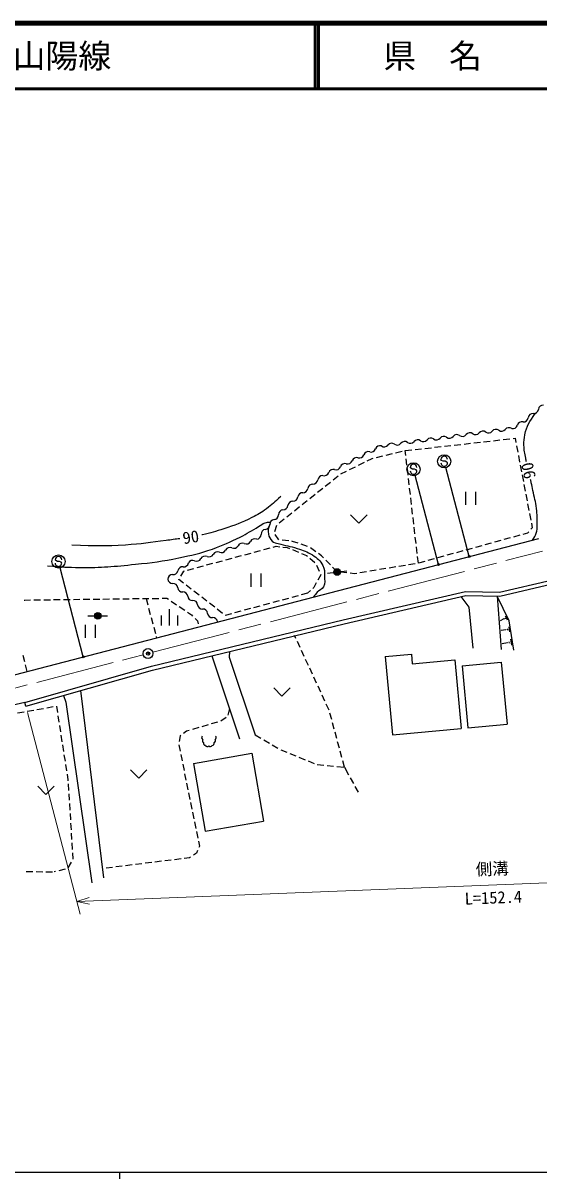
# Model space of a CAD drawing. Units: millimetres, scale not verified. Extents: x 40000 to 680000, y 20000 to 380000.
# Drawn here: x 253337 to 331787, y 204000 to 380000 of the extents above; entities that cross this region are included whole.
import ezdxf
from ezdxf.enums import TextEntityAlignment as Align

# ---------------------------------------------------------------- set-up
doc = ezdxf.new("R2010")
doc.units = ezdxf.units.MM
doc.header["$LTSCALE"] = 1000
doc.header["$PDMODE"] = 32
doc.header["$PDSIZE"] = 500
doc.linetypes.add('CHAIN', pattern=[18.5, 12, -1.5, 3.5, -1.5])
for name, color, linetype, lineweight in [('M-BGD', 7, 'Continuous', 25), ('M-BMK', 2, 'CHAIN', 13), ('M-BMK-SRVR', 3, 'Continuous', 25), ('M-STR-HTXT', 7, 'Continuous', 13), ('M-STR-STRC', 7, 'Continuous', 25), ('M-TTL', 2, 'Continuous', 140), ('M-TTL-BAND', 7, 'Continuous', 25), ('M-TTL-LINE', 7, 'Continuous', 50)]:
    doc.layers.add(name, color=color, linetype=linetype, lineweight=lineweight)
doc.layers.add('M-TTL-TXT', color=7, linetype='Continuous')
doc.styles.add('@ＭＳ ゴシック', font='')
doc.styles.add('ＭＳ ゴシック', font='')
doc.styles.get('@ＭＳ ゴシック').set_extended_font_data('@MS Gothic')
doc.styles.get('ＭＳ ゴシック').set_extended_font_data('MS Gothic')

msp = doc.modelspace()

# ---------------------------------------------------------------- linework, layer by layer
at = {"layer": 'M-BGD'}
for p, q in [((312954, 315065), (313947, 315177)), ((314444, 315233), (315438, 315346)), ((315935, 315402), (316929, 315514)), ((317425, 315570), (318419, 315682)), ((318916, 315738), (319910, 315850)), ((320406, 315906), (321400, 316018)), ((321897, 316074), (322891, 316187)), ((323388, 316243), (324381, 316355)), ((324878, 316411), (325872, 316523)), ((326369, 316579), (327362, 316691)), ((327859, 316747), (328174, 316783)), ((328174, 316783), (328302, 316112)), ((328396, 315621), (328583, 314639)), ((305690, 313339), (306416, 313696)), ((306416, 313696), (306601, 313741)), ((307087, 313861), (308058, 314100)), ((308543, 314219), (309514, 314458)), ((310000, 314578), (310971, 314817)), ((311463, 314897), (312457, 315009)), ((311550, 314155), (311463, 314897)), ((311723, 312665), (311607, 313658)), ((328677, 314147), (328864, 313165)), ((301652, 311351), (302550, 311793)), ((302998, 312014), (303895, 312455)), ((304344, 312676), (305241, 313118)), ((311896, 311175), (311781, 312168)), ((328958, 312674), (329145, 311692)), ((299300, 309492), (300082, 310115)), ((300473, 310427), (301254, 311051)), ((312070, 309685), (311954, 310678)), ((329238, 311200), (329426, 310218)), ((296955, 307621), (297736, 308245)), ((298127, 308556), (298909, 309180)), ((312243, 308195), (312127, 309189)), ((320651, 308627), (320651, 306627)), ((322151, 308627), (322151, 306627)), ((329519, 309727), (329707, 308745)), ((329800, 308254), (329987, 307271)), ((294609, 305750), (295391, 306374)), ((295782, 306686), (296564, 307309)), ((312416, 306705), (312301, 307699)), ((330081, 306780), (330268, 305798)), ((292264, 303880), (293046, 304503)), ((293437, 304815), (294218, 305439)), ((303152, 305117), (304402, 303867)), ((305652, 305117), (304402, 303867)), ((312590, 305215), (312474, 306209)), ((312763, 303725), (312647, 304719)), ((330362, 305307), (330549, 304324)), ((291630, 302585), (291905, 303547)), ((312936, 302235), (312821, 303229)), ((330772, 303155), (330569, 302921)), ((330643, 303833), (330772, 303155)), ((237018, 276887), (331787, 301519)), ((292249, 301327), (291659, 302134)), ((293732, 301147), (292738, 301257)), ((294294, 301085), (294229, 301092)), ((295180, 300789), (294294, 301085)), ((313110, 300745), (312994, 301739)), ((325992, 301210), (325028, 300945)), ((327438, 301607), (326474, 301342)), ((328885, 302005), (327920, 301740)), ((330057, 302327), (329367, 302137)), ((330243, 302542), (330057, 302327)), ((287042, 299042), (288008, 299302)), ((288490, 299432), (289456, 299691)), ((289939, 299821), (290905, 300081)), ((291387, 300211), (291851, 300336)), ((291851, 300336), (292367, 300273)), ((292864, 300214), (293524, 300134)), ((293524, 300134), (293834, 300008)), ((294297, 299820), (295224, 299444)), ((296604, 300315), (295655, 300631)), ((295687, 299256), (296437, 298951)), ((297860, 299508), (297038, 300077)), ((298736, 298901), (298271, 299223)), ((313283, 299256), (313168, 300249)), ((318760, 299223), (317796, 298958)), ((320206, 299620), (319242, 299355)), ((321653, 300018), (320688, 299753)), ((323099, 300415), (322135, 300150)), ((324545, 300813), (323581, 300548)), ((281248, 297483), (282213, 297743)), ((282696, 297873), (283662, 298133)), ((284145, 298263), (285110, 298522)), ((285593, 298652), (286559, 298912)), ((296437, 298951), (296582, 298827)), ((296961, 298502), (297721, 297851)), ((299036, 298587), (298736, 298901)), ((300072, 297502), (299381, 298225)), ((312966, 297672), (311979, 297510)), ((313456, 297766), (313341, 298759)), ((314421, 298031), (313456, 297766)), ((315867, 298428), (314903, 298163)), ((317313, 298825), (316349, 298560)), ((277304, 295768), (277806, 296558)), ((277806, 296558), (277868, 296574)), ((278351, 296704), (279316, 296964)), ((279799, 297094), (280765, 297354)), ((287996, 296165), (287996, 294165)), ((289496, 296165), (289496, 294165)), ((297983, 297438), (298388, 296524)), ((298628, 295981), (298181, 295193)), ((298591, 296067), (298628, 295981)), ((299621, 296219), (302594, 296615)), ((301108, 296417), (300417, 297140)), ((302596, 296268), (301601, 296367)), ((303743, 296153), (303093, 296218)), ((304085, 296210), (303743, 296153)), ((305565, 296453), (304579, 296291)), ((307046, 296697), (306059, 296535)), ((308526, 296941), (307539, 296778)), ((310006, 297185), (309019, 297022)), ((311486, 297428), (310499, 297266)), ((276999, 295289), (277035, 295346)), ((277736, 294717), (276999, 295289)), ((278921, 293798), (278131, 294411)), ((297533, 294049), (297398, 293922)), ((297935, 294758), (297533, 294049)), ((325795, 293347), (333676, 295193)), ((325858, 292745), (333788, 294603)), ((253579, 292151), (254480, 292162)), ((254980, 292169), (255980, 292181)), ((256480, 292187), (257480, 292200)), ((257980, 292206), (258980, 292218)), ((259479, 292225), (260479, 292237)), ((260979, 292243), (261979, 292256)), ((262479, 292262), (263479, 292275)), ((263979, 292281), (264979, 292293)), ((265479, 292300), (266479, 292312)), ((266979, 292318), (267979, 292331)), ((268479, 292337), (269479, 292349)), ((269979, 292356), (270979, 292368)), ((271479, 292374), (272478, 292387)), ((272028, 292381), (272287, 291415)), ((272978, 292393), (273978, 292406)), ((274478, 292412), (275215, 292421)), ((275215, 292421), (275433, 292273)), ((280106, 292879), (279316, 293492)), ((281292, 291960), (280501, 292573)), ((293713, 292404), (292747, 292145)), ((295161, 292794), (294196, 292534)), ((296610, 293184), (295644, 292924)), ((297033, 293580), (296610, 293184)), ((302014, 289131), (320604, 293444)), ((302152, 288547), (320667, 292842)), ((319943, 292675), (321129, 291065)), ((320604, 293444), (325795, 293347)), ((320667, 292842), (325858, 292745)), ((327252, 288982), (325454, 292753)), ((325454, 292753), (326061, 284624)), ((253480, 292151), (253579, 292151)), ((272417, 290933), (272677, 289967)), ((275619, 288274), (275619, 290774)), ((275846, 291991), (276672, 291428)), ((277085, 291147), (277912, 290584)), ((282477, 291041), (281687, 291653)), ((283662, 290121), (282872, 290734)), ((286470, 290456), (285504, 290197)), ((287919, 290846), (286953, 290586)), ((289367, 291236), (288401, 290976)), ((290816, 291625), (289850, 291365)), ((292264, 292015), (291298, 291755)), ((321129, 291065), (321752, 284801)), ((263186, 289745), (266186, 289745)), ((272807, 289484), (273066, 288518)), ((272838, 282064), (302014, 289131)), ((274369, 288274), (274369, 289774)), ((276869, 288274), (276869, 289774)), ((278325, 290302), (278940, 289884)), ((278940, 289884), (279124, 289705)), ((279482, 289357), (279885, 288966)), ((279885, 288966), (279969, 288535)), ((284065, 289809), (284057, 289815)), ((285022, 290067), (284065, 289809)), ((326472, 289268), (325921, 289005)), ((326464, 289286), (326481, 289250)), ((326610, 289422), (326678, 289279)), ((326679, 289718), (326952, 289146)), ((327987, 284497), (327252, 288982)), ((262793, 288366), (262793, 286366)), ((264293, 288366), (264293, 286366)), ((272991, 281484), (302152, 288547)), ((273196, 288035), (273455, 287070)), ((326788, 287616), (326046, 287495)), ((326784, 287641), (326792, 287591)), ((327008, 287753), (327040, 287556)), ((327196, 288087), (327325, 287300)), ((273585, 286587), (273634, 286404)), ((294840, 286284), (294635, 286726)), ((295470, 284923), (295050, 285831)), ((327036, 285633), (326195, 285495)), ((327041, 285605), (327032, 285662)), ((327328, 285564), (327291, 285792)), ((327658, 285267), (327508, 286178)), ((253594, 282744), (253364, 283718)), ((282020, 283671), (286268, 271017)), ((284712, 284323), (284699, 283458)), ((284699, 283458), (288639, 271637)), ((296100, 283562), (295680, 284469)), ((308417, 283550), (312400, 283922)), ((308417, 283550), (309533, 271602)), ((312400, 283922), (312539, 282429)), ((253605, 276549), (272838, 282064)), ((253939, 281285), (253709, 282258)), ((296730, 282201), (296310, 283108)), ((297358, 280838), (296940, 281747)), ((312539, 282429), (319011, 283033)), ((319011, 283033), (319987, 272579)), ((320099, 282131), (326073, 282688)), ((320099, 282131), (320983, 272672)), ((326073, 282688), (326957, 273230)), ((253771, 275972), (272991, 281484)), ((297985, 279476), (297567, 280384)), ((265629, 249830), (262122, 278367)), ((291449, 278775), (292699, 277525)), ((293949, 278775), (292699, 277525)), ((298612, 278113), (298194, 279022)), ((253605, 276549), (238032, 272876)), ((253771, 275972), (253605, 276549)), ((259476, 277608), (259820, 276583)), ((259820, 276583), (263773, 249088)), ((299239, 276750), (298821, 277659)), ((252487, 274958), (253472, 275132)), ((253964, 275219), (254949, 275393)), ((255442, 275480), (256426, 275654)), ((256919, 275741), (257903, 275914)), ((258396, 276001), (258398, 276002)), ((258398, 276002), (258552, 275016)), ((284726, 275610), (284492, 274638)), ((299866, 275388), (299448, 276296)), ((300273, 273945), (300014, 274911)), ((258629, 274522), (258782, 273534)), ((258859, 273040), (259013, 272052)), ((281478, 273135), (280518, 272854)), ((282917, 273556), (281958, 273275)), ((284231, 274254), (283388, 273717)), ((300661, 272497), (300402, 273463)), ((320983, 272672), (326957, 273230)), ((259090, 271558), (259244, 270570)), ((277221, 271493), (277095, 270610)), ((277310, 271555), (277221, 271493)), ((278210, 272179), (277721, 271840)), ((278598, 272293), (278210, 272179)), ((280038, 272714), (279078, 272433)), ((288639, 271637), (289500, 271128)), ((301049, 271048), (300790, 272014)), ((309533, 271602), (319987, 272579)), ((259321, 270076), (259474, 269088)), ((277024, 270115), (277019, 270079)), ((277019, 270079), (277210, 269135)), ((289930, 270874), (290791, 270365)), ((291222, 270110), (292082, 269601)), ((292517, 269356), (293442, 268975)), ((301437, 269599), (301179, 270565)), ((259551, 268594), (259705, 267605)), ((277310, 268645), (277509, 267665)), ((279234, 267278), (288100, 268823)), ((288100, 268823), (289903, 258479)), ((293904, 268785), (294829, 268404)), ((295291, 268214), (296216, 267833)), ((296678, 267643), (297603, 267262)), ((301826, 268150), (301567, 269116)), ((302214, 266701), (301955, 267667)), ((259782, 267111), (259936, 266123)), ((269676, 266265), (270926, 265015)), ((272176, 266265), (270926, 265015)), ((277609, 267175), (277808, 266195)), ((279234, 267278), (281037, 256934)), ((298076, 267115), (299071, 267015)), ((299569, 266966), (300564, 266866)), ((301061, 266816), (302214, 266701)), ((302214, 266701), (302853, 265521)), ((260013, 265629), (260148, 264761)), ((260148, 264761), (260155, 264640)), ((260187, 264141), (260249, 263143)), ((277907, 265705), (278106, 264725)), ((278206, 264235), (278405, 263255)), ((303091, 265082), (303567, 264202)), ((255559, 263785), (256809, 262535)), ((258059, 263785), (256809, 262535)), ((260280, 262644), (260343, 261646)), ((278504, 262765), (278704, 261785)), ((303806, 263763), (304282, 262883)), ((260374, 261147), (260436, 260149)), ((278803, 261295), (279002, 260315)), ((260467, 259650), (260530, 258652)), ((279102, 259825), (279301, 258845)), ((260561, 258153), (260623, 257155)), ((279400, 258355), (279599, 257375)), ((281037, 256934), (289903, 258479)), ((260654, 256655), (260717, 255657)), ((279699, 256885), (279898, 255905)), ((279998, 255415), (280149, 254670)), ((260748, 255158), (260810, 254160)), ((260842, 253661), (260904, 252663)), ((279705, 253580), (279234, 253272)), ((279870, 253985), (279705, 253580)), ((280149, 254670), (280058, 254448)), ((260658, 252235), (260128, 251387)), ((269914, 251808), (268922, 251684)), ((271402, 251993), (270410, 251869)), ((272891, 252178), (271899, 252054)), ((274380, 252362), (273387, 252239)), ((275868, 252547), (274876, 252424)), ((277357, 252732), (276364, 252609)), ((278654, 252893), (277853, 252794)), ((278815, 252999), (278654, 252893)), ((253810, 250799), (254810, 250791)), ((255310, 250787), (256310, 250779)), ((256810, 250775), (257810, 250767)), ((258262, 250816), (258048, 250766)), ((259722, 251159), (258748, 250930)), ((266937, 251438), (265944, 251315)), ((268425, 251623), (267433, 251500))]:
    msp.add_line(p, q, dxfattribs=at)
for centre, radius in [((301108, 296417), 500), ((301108, 296417), 400), ((301108, 296417), 300), ((301108, 296417), 200), ((301108, 296417), 100), ((264686, 289745), 500), ((264686, 289745), 400), ((264686, 289745), 300), ((264686, 289745), 200), ((264686, 289745), 100)]:
    msp.add_circle(centre, radius, dxfattribs=at)
for centre, radius, start, end in [((330881, 319819), 725, 85.75067, 172.95631), ((330989, 321265), 725, 265.75067, 352.95631), ((332428, 321088), 725, 85.75067, 172.95631), ((327830, 318965), 725, 256.9224, 344.12804), ((329225, 318568), 725, 76.9224, 164.12804), ((329442, 319997), 725, 265.75067, 352.95631), ((315344, 316088), 725, 53.98129, 141.18692), ((316197, 317261), 725, 233.98129, 321.18692), ((317327, 316352), 725, 53.98129, 141.18692), ((318180, 317525), 725, 233.98129, 321.18692), ((319309, 316616), 725, 53.98129, 141.18692), ((320162, 317789), 725, 233.98129, 321.18692), ((321292, 316880), 725, 53.98129, 141.18692), ((322145, 318053), 725, 233.98129, 321.18692), ((323274, 317144), 725, 53.98129, 141.18692), ((324127, 318317), 725, 233.98129, 321.18692), ((325257, 317408), 725, 53.98129, 141.18692), ((326110, 318581), 725, 233.98129, 321.18692), ((327239, 317672), 725, 53.98129, 141.18692), ((306265, 315409), 725, 253.27816, 340.4838), ((307632, 314924), 725, 73.27816, 160.4838), ((308267, 316205), 725, 233.98129, 321.18692), ((309397, 315296), 725, 53.98129, 141.18692), ((310250, 316469), 725, 233.98129, 321.18692), ((311379, 315560), 725, 53.98129, 141.18692), ((312232, 316733), 725, 233.98129, 321.18692), ((313362, 315824), 725, 53.98129, 141.18692), ((314215, 316997), 725, 233.98129, 321.18692), ((302698, 313600), 725, 253.27816, 340.4838), ((304064, 313116), 725, 73.27816, 160.4838), ((304482, 314505), 725, 253.27816, 340.4838), ((305848, 314020), 725, 73.27816, 160.4838), ((299130, 311792), 725, 253.27816, 340.4838), ((300497, 311307), 725, 73.27816, 160.4838), ((300914, 312696), 725, 253.27816, 340.4838), ((302280, 312212), 725, 73.27816, 160.4838), ((297365, 309072), 725, 87.00111, 174.20675), ((297441, 310520), 725, 267.00111, 354.20675), ((298883, 310373), 725, 87.00111, 174.20675), ((295846, 307770), 725, 87.00111, 174.20675), ((295922, 309218), 725, 267.00111, 354.20675), ((292885, 306615), 725, 267.00111, 354.20675), ((294328, 306468), 725, 87.00111, 174.20675), ((294404, 307916), 725, 267.00111, 354.20675), ((291459, 305118), 725, 274.80005, 2.00569), ((292908, 305168), 725, 94.80005, 182.00569), ((290253, 302177), 725, 94.80005, 182.00569), ((290131, 303622), 725, 274.80005, 2.00569), ((291580, 303673), 725, 94.80005, 182.00569), ((287275, 301407), 725, 245.56393, 332.76956), ((288564, 300744), 725, 65.56393, 152.76956), ((288803, 302126), 725, 274.80005, 2.00569), ((282897, 298774), 725, 65.56393, 152.76956), ((283497, 300094), 725, 245.56393, 332.76956), ((284786, 299430), 725, 65.56393, 152.76956), ((285386, 300751), 725, 245.56393, 332.76956), ((286675, 300087), 725, 65.56393, 152.76956), ((277760, 297918), 725, 262.79427, 349.99991), ((279118, 297461), 725, 65.56393, 152.76956), ((279718, 298781), 725, 245.56393, 332.76956), ((281008, 298117), 725, 65.56393, 152.76956), ((281607, 299437), 725, 245.56393, 332.76956), ((276054, 295287), 725, 89.5955, 176.80114), ((276150, 296731), 725, 262.79427, 349.99991), ((277578, 296480), 725, 82.79427, 169.99991), ((276051, 295401), 725, 185.7804, 272.98604), ((276127, 293953), 725, 5.7804, 92.98604), ((277570, 294099), 725, 185.7804, 272.98604), ((277645, 292651), 725, 5.7804, 92.98604), ((279088, 292797), 725, 185.7804, 272.98604), ((279163, 291349), 725, 5.7804, 92.98604), ((280606, 291495), 725, 185.7804, 272.98604), ((280681, 290047), 725, 5.7804, 92.98604), ((282124, 290193), 725, 185.7804, 272.98604), ((282200, 288745), 725, 5.7804, 92.98604), ((280785, 271204), 300, 131.69646, 250.31174), ((282400, 271192), 300, 295.5816, 51.83622), ((280898, 270711), 300, 135.42172, 248.97879), ((281071, 270326), 300, 159.44718, 269.02338), ((281352, 270116), 300, 197.56364, 321.14954), ((281810, 270127), 300, 221.4806, 335.92433), ((282110, 270303), 300, 265.11615, 25.19228), ((282306, 270721), 300, 284.47614, 41.84201)]:
    msp.add_arc(centre, radius, start, end, dxfattribs=at)
for points, knots in [([(329887, 313188), (329853, 313360), (329820, 313540), (329787, 313731), (329653, 314505), (329535, 314938), (329518, 315723), (329505, 316346), (329544, 316698), (329652, 317312), (329901, 318714), (330390, 319245), (331251, 320590)], [0, 0, 0, 0, 1, 1, 1, 2, 2, 2, 3, 3, 3, 4, 4, 4, 4]), ([(330805, 301264), (331113, 301708), (331244, 301891), (331387, 302351), (331524, 302793), (331514, 303064), (331532, 303526), (331571, 304531), (331539, 305100), (331420, 306100), (331292, 307179), (331099, 307765), (330883, 308830), (330791, 309285), (330735, 309540), (330637, 309994), (330597, 310179), (330558, 310353), (330519, 310519)], [0, 0, 0, 0, 1, 1, 1, 2, 2, 2, 3, 3, 3, 4, 4, 4, 5, 5, 5, 6, 6, 6, 6]), ([(292519, 307898), (291557, 306989), (291257, 306695), (290351, 306049), (289527, 305461), (289047, 305145), (288137, 304702), (286514, 303914), (285563, 303546), (283846, 302991), (282603, 302589), (281905, 302353), (280628, 302078), (280598, 302071), (280569, 302065), (280539, 302059)], [0, 0, 0, 0, 1, 1, 1, 2, 2, 2, 3, 3, 3, 4, 4, 4, 5, 5, 5, 5]), ([(257043, 297352), (259364, 297157), (260047, 297139), (261976, 297108), (265287, 297055), (267145, 297268), (270441, 297595), (273025, 297852), (274477, 298033), (277018, 298570), (279039, 298997), (280191, 299208), (282134, 299909), (283817, 300517), (284746, 300916), (286336, 301737), (287458, 302315), (288057, 302695), (289150, 303326), (289542, 303552), (289714, 303789), (290151, 303912), (290450, 303996), (290595, 304013), (290941, 304015)], [0, 0, 0, 0, 1, 1, 1, 2, 2, 2, 3, 3, 3, 4, 4, 4, 5, 5, 5, 6, 6, 6, 7, 7, 7, 8, 8, 8, 8]), ([(290856, 303647), (290655, 303082), (290516, 302754), (290640, 302194), (290746, 301719), (290888, 301440), (291234, 301098), (291505, 300830), (291787, 300879), (292150, 300762), (293254, 300408), (293929, 300397), (295019, 300003), (295948, 299668), (296512, 299540), (297343, 299007), (298088, 298531), (298526, 298180), (298932, 297395), (299222, 296836), (299195, 296435), (299193, 295806), (299192, 295153), (299291, 294732), (299004, 294146), (298792, 293715), (298400, 293695), (298079, 293339), (297838, 293072), (297753, 292961), (297515, 292611)], [0, 0, 0, 0, 1, 1, 1, 2, 2, 2, 3, 3, 3, 4, 4, 4, 5, 5, 5, 6, 6, 6, 7, 7, 7, 8, 8, 8, 9, 9, 9, 10, 10, 10, 10]), ([(277166, 301488), (276536, 301403), (275871, 301320), (275082, 301210), (272683, 300877), (271336, 300694), (268920, 300526), (265736, 300304), (264603, 300372), (260749, 300480)], [0, 0, 0, 0, 1, 1, 1, 2, 2, 2, 3, 3, 3, 3])]:
    msp.add_open_spline(points, degree=3, knots=knots, dxfattribs=at)
at = {"layer": 'M-BMK'}
for p, q in [((273063, 284189), (332343, 299597)), ((237495, 274944), (271611, 283812))]:
    msp.add_line(p, q, dxfattribs=at)
at = {"layer": 'M-BMK-SRVR'}
msp.add_circle((272337, 284000), 750, dxfattribs=at)
msp.add_point((272337, 284000), dxfattribs=at)
at = {"layer": 'M-STR-HTXT'}
for p, q in [((254022, 275004), (261998, 244318)), ((388077, 251252), (261495, 246254)), ((263405, 246847), (261495, 246254)), ((261495, 246254), (263446, 245813))]:
    msp.add_line(p, q, dxfattribs=at)
at = {"layer": 'M-STR-STRC'}
for p, q in [((316998, 313417), (316898, 313535)), ((317243, 313277), (316998, 313417)), ((312328, 312203), (312228, 312321)), ((312572, 312063), (312328, 312203)), ((312873, 312061), (312572, 312063)), ((313118, 311949), (312873, 312061)), ((313224, 311813), (313118, 311949)), ((317543, 313275), (317243, 313277)), ((317789, 313163), (317543, 313275)), ((321166, 298758), (317645, 312308)), ((317894, 313027), (317789, 313163)), ((316496, 297544), (312974, 311094)), ((258312, 298163), (258212, 298281)), ((258557, 298024), (258312, 298163)), ((258858, 298021), (258557, 298024)), ((259103, 297909), (258858, 298021)), ((259209, 297773), (259103, 297909)), ((316346, 297694), (316646, 297394)), ((316646, 297694), (316346, 297394)), ((321016, 298908), (321316, 298608)), ((321316, 298908), (321016, 298608)), ((262481, 283505), (258959, 297055)), ((262331, 283655), (262631, 283355)), ((262631, 283655), (262331, 283355))]:
    msp.add_line(p, q, dxfattribs=at)
for centre in [(317393, 313276), (312723, 312062), (258707, 298022)]:
    msp.add_circle(centre, 1000, dxfattribs=at)
for centre, start, end in [((317398, 313531), 359.55488, 179.55488), ((312724, 311817), 179.55488, 359.55488), ((312728, 312317), 359.55488, 179.55488), ((317394, 313031), 179.55488, 359.55488), ((258709, 297777), 179.55488, 359.55488), ((258712, 298277), 359.55488, 179.55488)]:
    msp.add_arc(centre, 500, start, end, dxfattribs=at)
at = {"layer": 'M-TTL'}
msp.add_line((680000, 380000), (40000, 380000), dxfattribs=at)
at = {"layer": 'M-TTL-BAND'}
for p, q in [((40000, 205000), (579000, 205000)), ((268000, 205000), (268000, 204000))]:
    msp.add_line(p, q, dxfattribs=at)
at = {"layer": 'M-TTL-LINE'}
for p, q in [((297750, 380000), (297750, 370000)), ((298250, 380000), (298250, 370000)), ((40000, 370000), (680000, 370000))]:
    msp.add_line(p, q, dxfattribs=at)

# ---------------------------------------------------------------- texts
at = {"layer": 'M-BGD', "style": 'ＭＳ ゴシック'}
for rotation, p in [(102.319, (330187, 311854)), (8.881, (278836, 301746))]:
    msp.add_text('90', height=1833, rotation=rotation, dxfattribs=at).set_placement(p, align=Align.MIDDLE_CENTER)
at = {"layer": 'M-STR-HTXT', "style": 'ＭＳ ゴシック'}
msp.add_text('側溝', height=1833, rotation=2.262, dxfattribs=at).set_placement((324747, 249752), align=Align.BOTTOM_CENTER)
at = {"layer": 'M-STR-HTXT', "style": '@ＭＳ ゴシック'}
msp.add_text('L=152.4', height=1833, rotation=2.262, dxfattribs=at).set_placement((324826, 247754), align=Align.TOP_CENTER)
at = {"layer": 'M-TTL-TXT', "style": 'ＭＳ ゴシック'}
msp.add_text('一般県道奥万倉山陽線', height=3666, dxfattribs=at).set_placement((216734, 375000), align=Align.MIDDLE_LEFT)
msp.add_text('県\u3000名', height=3666, dxfattribs=at).set_placement((315625, 375000), align=Align.MIDDLE_CENTER)

doc.saveas('drawing.dxf')
